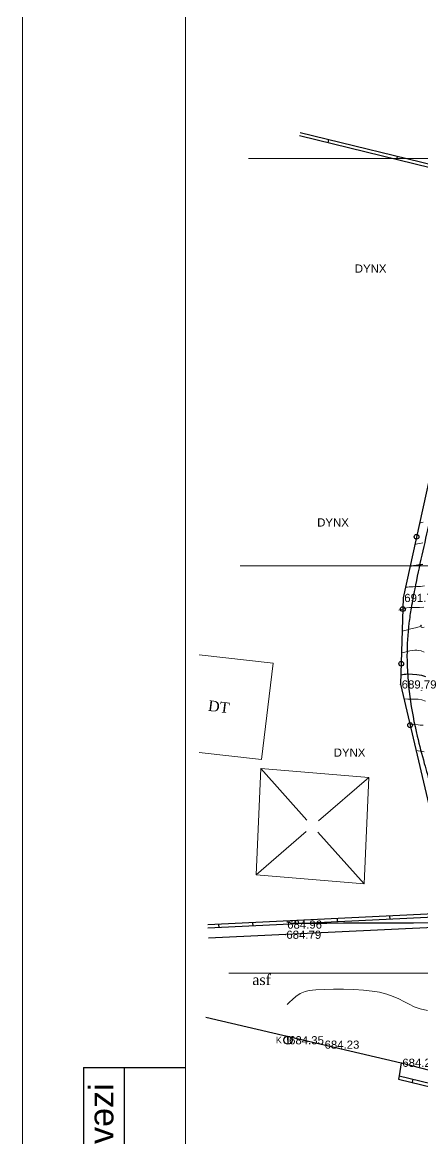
# Model space of a CAD drawing. Header units: feet. Extents: x 3381 to 684025, y 675186 to 4375940.
# Drawn here: x 682023.4 to 682072.5, y 4375644 to 4375781 of the extents above; entities that cross this region are included whole.
import ezdxf
from ezdxf.enums import TextEntityAlignment as Align

# ---------------------------------------------------------------- set-up
doc = ezdxf.new("R2010")
doc.units = ezdxf.units.FT
doc.header["$MEASUREMENT"] = 0
doc.header["$PDMODE"] = 34
doc.header["$PDSIZE"] = 0.01
doc.linetypes.add('ACAD_ISO03W100', pattern=[30, 12, -18])
doc.layers.get('0').update_dxf_attribs({"linetype": 'CONTINUOUS'})
for name, color, linetype in [('0_Point_Height', 2, 'CONTINUOUS'), ('0_Point_Point', 7, 'CONTINUOUS'), ('Lep-Stolb', 7, 'CONTINUOUS'), ('Lines', 7, 'CONTINUOUS'), ('polygon', 5, 'CONTINUOUS'), ('Yazilar', 7, 'CONTINUOUS')]:
    doc.layers.add(name, color=color, linetype=linetype)
for name, color, linetype, lineweight in [('ANA HORIZONTAL', 24, 'CONTINUOUS', 30), ('das tikili', 5, 'CONTINUOUS', 0), ('HORIZANTAL', 24, 'CONTINUOUS', 13), ('km setka', 170, 'CONTINUOUS', 15), ('kontur', 5, 'CONTINUOUS', 0), ('rabit xt', 7, 'CONTINUOUS', 13)]:
    doc.layers.add(name, color=color, linetype=linetype, lineweight=lineweight)
doc.styles.add('Arial-300', font='arial.ttf', dxfattribs={"height": 300})
doc.styles.get("Standard").update_dxf_attribs({"font": 'arial.ttf', "height": 2})

msp = doc.modelspace()

# ---------------------------------------------------------------- linework, layer by layer
at = {"linetype": 'Continuous'}
for p, q in [((682082.97653, 4375761.24603, 690.28011), (682057.50259, 4375767.46539)), ((682083.30443, 4375760.75422, 701.736), (682057.40772, 4375767.07681)), ((682060.96812, 4375766.6193), (682060.87802, 4375766.22955)), ((682069.39461, 4375764.562, 228.33678), (682069.30451, 4375764.17225, 228.33678)), ((682074.13843, 4375728.62322, 695.222), (682070.13743, 4375710.39222, 691.756)), ((682070.13743, 4375710.39222, 691.756), (682069.82443, 4375699.77122, 689.787)), ((682069.82443, 4375699.77122, 689.787), (682075.65847, 4375674.78961, 686.459)), ((682075.70205, 4375671.68401, 676.34821), (682046.17689, 4375670.24997)), ((682076.10743, 4375671.30322, 685.19), (682046.1963, 4375669.85045)), ((682068.47915, 4375671.33319), (682068.49547, 4375670.93351)), ((682047.5047, 4375670.31447), (682047.52102, 4375669.91479)), ((682051.66886, 4375670.51672), (682051.68518, 4375670.11704)), ((682056.90746, 4375670.77116), (682056.92378, 4375670.37148)), ((682062.02991, 4375671.01995), (682062.04623, 4375670.62027)), ((682069.89643, 4375653.33722, 684.227), (682069.63455, 4375651.72571, 684.355)), ((682069.63455, 4375651.72571, 684.355), (682069.5702, 4375651.32971, 640.68152)), ((682071.31249, 4375651.31859), (682071.23219, 4375650.92647))]:
    msp.add_line(p, q, dxfattribs=at)
at = {"color": 30, "linetype": 'Continuous'}
msp.add_line((682075.79643, 4375670.02722, 684.841), (682046.27047, 4375668.63849), dxfattribs=at)
for p, q in [((682030.90846, 4375652.72956, 716.5), (682030.90846, 4375567.72956, 716.5)), ((682030.90846, 4375652.72956, 716.5), (682043.40846, 4375652.72956, 716.5)), ((682030.90846, 4375652.72956, 716.5), (682043.40846, 4375652.72956, 716.5)), ((682030.90846, 4375652.72956, 716.5), (682043.40846, 4375652.72956, 716.5)), ((682030.90846, 4375652.72956, 716.5), (682043.40846, 4375652.72956, 716.5)), ((682035.90846, 4375652.72956, 716.5), (682035.90846, 4375567.72956, 716.5))]:
    msp.add_line(p, q)
at = {"color": 30, "linetype": 'Continuous', "elevation": 684.227}
msp.add_lwpolyline([(682045.94082, 4375658.91841), (682069.89643, 4375653.33722), (682092.02643, 4375647.58122), (682110.96543, 4375643.00722), (682122.76343, 4375640.00922), (682163.72143, 4375629.81622), (682179.23343, 4375626.32322), (682180.24943, 4375629.21422), (682190.93143, 4375625.03222), (682203.36643, 4375619.01222), (682224.08038, 4375606.20914)], dxfattribs=at)
at = {"linetype": 'Continuous', "elevation": 684.355}
for points in [[(682069.5702, 4375651.32971), (682092.84382, 4375645.68282), (682147.73427, 4375631.9767), (682180.15965, 4375624.19023), (682181.02761, 4375626.79158), (682203.94143, 4375615.69545), (682221.55606, 4375602.0407)], [(682069.63455, 4375651.72571), (682092.93943, 4375646.07122), (682147.82943, 4375632.36522), (682179.89632, 4375624.66483), (682180.79225, 4375627.34999), (682204.15343, 4375616.03722), (682221.80112, 4375602.35683)]]:
    msp.add_lwpolyline(points, dxfattribs=at)
at = {"linetype": 'Continuous'}
for centre in [(682071.78151, 4375717.88366, 693.18024), (682070.09667, 4375709.00913, 691.49959), (682069.89891, 4375702.2985, 690.25552), (682070.99444, 4375694.76119, 689.11957)]:
    msp.add_circle(centre, 0.29093, dxfattribs=at)
msp.add_open_spline([(682144.2371, 4375847.69828), (682140.29707, 4375843.93476), (682139.76844, 4375843.8841), (682138.1795, 4375843.72455), (682137.11618, 4375843.60815), (682134.16459, 4375843.20137), (682132.28721, 4375842.84728), (682129.50944, 4375841.96905), (682128.55818, 4375841.59843), (682127.06742, 4375840.86053), (682126.50774, 4375840.54444), (682125.34719, 4375839.7892), (682124.75925, 4375839.34203), (682123.64409, 4375838.3926), (682123.11455, 4375837.88911), (682121.87222, 4375836.61759), (682121.1822, 4375835.83127), (682120.07163, 4375834.51295), (682119.63766, 4375833.98302), (682118.78112, 4375832.9366), (682118.35626, 4375832.41599), (682117.09011, 4375830.86076), (682116.25725, 4375829.83274), (682113.77786, 4375826.76516), (682112.15055, 4375824.74214), (682109.24161, 4375821.14688), (682107.96531, 4375819.57649), (682105.9296, 4375817.09787), (682105.18796, 4375816.20007), (682103.7552, 4375814.47859), (682103.06621, 4375813.65622), (682101.83801, 4375812.20181), (682101.3039, 4375811.57299), (682099.93488, 4375809.97161), (682099.06121, 4375808.96653), (682097.6296, 4375807.02532), (682097.04287, 4375806.11502), (682096.27726, 4375804.46159), (682096.02846, 4375803.75824), (682095.7949, 4375802.63578), (682095.74076, 4375802.24251), (682095.6925, 4375801.44855), (682095.69769, 4375801.05288), (682095.81731, 4375799.45328), (682096.13245, 4375798.28), (682096.84504, 4375796.43621), (682097.18126, 4375795.72893), (682097.90715, 4375794.39278), (682098.29835, 4375793.76113), (682099.58602, 4375791.83852), (682100.53351, 4375790.64489), (682101.99756, 4375788.71109), (682102.54847, 4375787.96048), (682103.54946, 4375786.42926), (682103.99705, 4375785.65223), (682104.66704, 4375784.18163), (682104.90856, 4375783.49474), (682105.2539, 4375782.05931), (682105.35849, 4375781.31761), (682105.43659, 4375779.72053), (682105.39002, 4375778.86657), (682105.12613, 4375777.18655), (682104.9097, 4375776.35567), (682104.11395, 4375774.12164), (682103.3823, 4375772.76934), (682101.90954, 4375770.62195), (682101.25568, 4375769.79366), (682099.8649, 4375768.18612), (682099.12595, 4375767.40306), (682097.6244, 4375765.85115), (682096.86272, 4375765.08242), (682095.54027, 4375763.69749), (682094.97594, 4375763.08956), (682093.88113, 4375761.83702), (682093.35256, 4375761.19774), (682091.81294, 4375759.25084), (682090.84789, 4375757.91422), (682089.14861, 4375755.4504), (682088.40069, 4375754.32901), (682086.93143, 4375752.06003), (682086.21268, 4375750.91376), (682084.11186, 4375747.43948), (682082.7852, 4375745.07599), (682080.38948, 4375740.38692), (682079.31023, 4375738.06646), (682077.64653, 4375734.04156), (682077.01015, 4375732.35781), (682075.85186, 4375728.9521), (682075.32971, 4375727.23479), (682074.31638, 4375723.60658), (682073.83398, 4375721.69403), (682073.05055, 4375718.40156), (682072.73537, 4375717.0245), (682072.12211, 4375714.25992), (682071.8269, 4375712.87189), (682071.40237, 4375710.69926), (682071.25651, 4375709.92443), (682071.01815, 4375708.52395), (682070.92279, 4375707.90521), (682070.6827, 4375705.94091), (682070.60708, 4375704.59715), (682070.60955, 4375701.5807), (682070.73105, 4375699.90873), (682071.17097, 4375696.61696), (682071.48729, 4375694.99789), (682072.12733, 4375692.28219), (682072.4207, 4375691.17378), (682072.98571, 4375689.17575), (682073.25166, 4375688.28289), (682073.74463, 4375686.66938), (682073.9706, 4375685.93864), (682074.46629, 4375684.46529), (682074.73554, 4375683.7249), (682075.19132, 4375682.63384), (682075.34793, 4375682.28101), (682075.85045, 4375681.22715), (682076.21174, 4375680.56605), (682076.89272, 4375679.29623), (682077.21256, 4375678.68703), (682077.61114, 4375677.78522), (682077.73215, 4375677.48084), (682077.91917, 4375676.92728), (682077.98956, 4375676.67996), (682078.11248, 4375676.15587), (682078.16452, 4375675.88265), (682078.29851, 4375675.04651), (682078.36116, 4375674.45563), (682076.17623, 4375670.04245)], degree=3, knots=[0, 0, 0, 0, 1.504182486, 1.504182486, 4.512547458, 4.512547458, 9.897023188, 9.897023188, 12.795834284, 12.795834284, 14.604058636, 14.604058636, 16.662244417, 16.662244417, 18.720430198, 18.720430198, 21.692209527, 21.692209527, 23.690537242, 23.690537242, 25.688864957, 25.688864957, 29.685520387, 29.685520387, 37.678831247, 37.678831247, 43.858623341, 43.858623341, 47.33872292, 47.33872292, 50.479181437, 50.479181437, 52.8430932, 52.8430932, 56.452421889, 56.452421889, 59.343352979, 59.343352979, 61.301716759, 61.301716759, 62.310714488, 62.310714488, 63.319712218, 63.319712218, 66.42673932, 66.42673932, 68.501770484, 68.501770484, 70.576801647, 70.576801647, 75.092259169, 75.092259169, 77.984383236, 77.984383236, 80.876507304, 80.876507304, 83.368148145, 83.368148145, 85.859788986, 85.859788986, 88.693845555, 88.693845555, 91.527902125, 91.527902125, 96.504403727, 96.504403727, 99.813747807, 99.813747807, 103.123091888, 103.123091888, 106.359907141, 106.359907141, 108.778681653, 108.778681653, 111.197456165, 111.197456165, 116.03500519, 116.03500519, 120.025858039, 120.025858039, 124.016710888, 124.016710888, 131.998416585, 131.998416585, 139.538843376, 139.538843376, 144.840516332, 144.840516332, 150.142189289, 150.142189289, 155.992549, 155.992549, 160.212599264, 160.212599264, 164.432649528, 164.432649528, 166.777540073, 166.777540073, 168.58402847, 168.58402847, 172.423704811, 172.423704811, 177.221178922, 177.221178922, 182.018653032, 182.018653032, 185.384545714, 185.384545714, 188.140377374, 188.140377374, 190.397290524, 190.397290524, 192.654203675, 192.654203675, 193.735889782, 193.735889782, 195.899261998, 195.899261998, 198.062634214, 198.062634214, 199.19008418, 199.19008418, 200.13488005, 200.13488005, 201.079675919, 201.079675919, 202.923932971, 202.923932971, 202.923932971, 202.923932971], dxfattribs=at)
at = {"layer": '0_Point_Point'}
for p in [(682070.13743, 4375710.39222, 691.756), (682072.32943, 4375707.01422, 691.028), (682069.82443, 4375699.77122, 689.787), (682072.39343, 4375699.03422, 689.689), (682055.77643, 4375670.30222, 684.956), (682055.67543, 4375669.05422, 684.792), (682056.00943, 4375656.10322, 684.351), (682060.36043, 4375655.56422, 684.227), (682069.89643, 4375653.33722, 684.277)]:
    msp.add_point(p, dxfattribs=at)
at = {"layer": 'ANA HORIZONTAL', "color": 32, "lineweight": 30}
for points, elevation in [([(682070.99627, 4375714.30563), (682071.04552, 4375714.31236), (682071.16618, 4375714.32907), (682071.38815, 4375714.36008), (682071.72025, 4375714.40639), (682072.10694, 4375714.45918), (682072.34989, 4375714.48932), (682072.54771, 4375714.49906)], 692.5), ([(682069.85829, 4375700.92017), (682070.05533, 4375700.97772), (682070.25438, 4375701.01438), (682070.45752, 4375701.02944), (682070.82051, 4375701.04331), (682071.29434, 4375701.03698), (682071.83002, 4375700.99144), (682072.37856, 4375700.88768), (682072.88962, 4375700.71963)], 690), ([(682073.18633, 4375670.48051), (682071.42705, 4375670.47337), (682069.40342, 4375670.46581), (682067.22106, 4375670.45819), (682064.98556, 4375670.45088), (682062.80251, 4375670.44423), (682060.77753, 4375670.43862), (682059.01621, 4375670.4344), (682057.62414, 4375670.43194), (682056.70693, 4375670.43161), (682056.37018, 4375670.43376), (682056.27931, 4375670.49326), (682056.20488, 4375670.54804), (682056.12409, 4375670.55328), (682056.05544, 4375670.55264), (682055.96572, 4375670.56798), (682055.90438, 4375670.57062), (682055.86935, 4375670.56163)], 685)]:
    msp.add_lwpolyline(points, dxfattribs=dict(at, elevation=elevation))
at = {"layer": 'das tikili', "color": 0, "lineweight": 20}
for p, q in [((682045.09511, 4375703.38706, 689.594), (682054.17713, 4375702.36294, 689.594)), ((682054.17713, 4375702.36294, 689.594), (682052.77357, 4375690.54829, 689.594)), ((682052.67564, 4375689.42129, 689.594), (682052.10854, 4375676.40328, 689.594)), ((682052.67564, 4375689.42129, 689.594), (682065.90859, 4375688.31994, 689.594)), ((682065.90859, 4375688.31994, 689.594), (682065.34149, 4375675.30194, 689.594))]:
    msp.add_line(p, q, dxfattribs=at)
at = {"layer": 'das tikili', "color": 0, "lineweight": 20, "elevation": 689.594}
for points in [[(682052.77357, 4375690.54829), (682045.09511, 4375691.41413)], [(682058.34081, 4375683.106), (682052.67564, 4375689.42129)], [(682059.76543, 4375683.01518), (682065.90859, 4375688.31994)], [(682052.10854, 4375676.40328), (682058.2517, 4375681.70804)], [(682052.10854, 4375676.40328), (682065.34149, 4375675.30194), (682059.67632, 4375681.61723)]]:
    msp.add_lwpolyline(points, dxfattribs=at)
at = {"layer": 'HORIZANTAL', "color": 32, "linetype": 'Continuous', "lineweight": 13}
for points, elevation in [([(682072.15063, 4375719.56558), (682072.18694, 4375719.57143), (682072.26561, 4375719.58855), (682072.39802, 4375719.62341), (682072.59955, 4375719.67463)], 693.5), ([(682071.57345, 4375716.93561), (682071.62082, 4375716.94307), (682071.72593, 4375716.96463), (682071.90621, 4375717.00821), (682072.17959, 4375717.07231), (682072.55455, 4375717.13)], 693), ([(682070.41909, 4375711.67565), (682070.43946, 4375711.67851), (682070.48411, 4375711.68521), (682070.56095, 4375711.69709), (682070.6819, 4375711.71469), (682070.86302, 4375711.7359), (682071.05576, 4375711.74472), (682071.37443, 4375711.75299), (682071.78585, 4375711.76806), (682072.25681, 4375711.79728), (682072.75413, 4375711.84802)], 692), ([(682069.93777, 4375703.61722), (682070.32549, 4375703.72192), (682070.64163, 4375703.81374), (682070.93731, 4375703.88615), (682071.26364, 4375703.93259), (682071.57104, 4375703.95677), (682071.81559, 4375703.96038), (682072.05693, 4375703.93382), (682072.35466, 4375703.86752), (682072.71787, 4375703.7137)], 690.5), ([(682070.24219, 4375697.98234), (682070.70015, 4375697.94677), (682071.18988, 4375697.94522), (682071.58212, 4375697.96192), (682071.96975, 4375697.94912), (682072.44565, 4375697.8591), (682072.86042, 4375697.71744)], 689.5), ([(682070.96621, 4375694.88205), (682071.48046, 4375694.83816), (682071.99215, 4375694.78978), (682072.22581, 4375694.76828), (682072.40791, 4375694.77133), (682072.58379, 4375694.7503)], 689), ([(682072.70253, 4375691.49221), (682072.2144, 4375691.56983), (682071.72561, 4375691.63028)], 688.5), ([(682073.12196, 4375659.75334), (682072.22923, 4375659.93629), (682071.50864, 4375660.19952), (682070.85715, 4375660.50382), (682070.23441, 4375660.8307), (682069.60004, 4375661.16172), (682068.9137, 4375661.47839), (682068.13503, 4375661.76225), (682067.22367, 4375661.99484), (682066.33754, 4375662.13277), (682065.26506, 4375662.23519), (682064.07238, 4375662.30359), (682062.82566, 4375662.33945), (682061.59105, 4375662.34424), (682060.43469, 4375662.31945), (682059.42275, 4375662.26656), (682058.62137, 4375662.18705), (682058.0967, 4375662.0824), (682057.49515, 4375661.81535), (682056.99085, 4375661.46924), (682056.5673, 4375661.0963), (682056.20804, 4375660.74879), (682055.89658, 4375660.47896)], 684.5)]:
    msp.add_lwpolyline(points, dxfattribs=dict(at, elevation=elevation))
at = {"layer": 'HORIZANTAL', "color": 16, "linetype": 'Continuous', "lineweight": 20}
for points, elevation in [([(682069.59678, 4375708.88295), (682069.61972, 4375708.88887), (682069.67004, 4375708.90197), (682069.75664, 4375708.92461), (682069.8929, 4375708.95993), (682070.09673, 4375709.01133), (682070.32483, 4375709.07532), (682070.58494, 4375709.14552), (682070.90824, 4375709.20436), (682071.22951, 4375709.22047), (682071.63882, 4375709.21541), (682072.12634, 4375709.21544), (682072.6822, 4375709.24683)], 691.5), ([(682070.01725, 4375706.31428), (682070.5037, 4375706.43243), (682071.09379, 4375706.57321), (682071.66622, 4375706.70857), (682072.0997, 4375706.81046), (682072.27291, 4375706.85081), (682072.33077, 4375706.84735), (682072.40474, 4375706.80676), (682072.51528, 4375706.75909), (682072.7255, 4375706.79385)], 691)]:
    msp.add_lwpolyline(points, dxfattribs=dict(at, elevation=elevation))
at = {"layer": 'km setka', "flags": 128}
for points in [[(682051.17762, 4375764.31584), (682200.24997, 4375764.31584)], [(682050.15585, 4375714.31584), (682288.92597, 4375714.31584)], [(682048.77293, 4375664.31584), (682272.78297, 4375664.31584)]]:
    msp.add_lwpolyline(points, dxfattribs=at)
at = {"layer": 'Lines', "linetype": 'ByBlock'}
msp.add_line((682031.31957, 4375652.72956, 716.5), (682043.40846, 4375652.72956, 716.5), dxfattribs=at)
msp.add_line((682031.31957, 4375652.72956, 716.5), (682043.40846, 4375652.72956, 716.5), dxfattribs=at)
at = {"layer": 'polygon', "color": 6}
for p, q in [((682056.00943, 4375656.10322, 684.351), (682056.00943, 4375656.60322, 684.351)), ((682056.00943, 4375656.60322, 684.351), (682056.00943, 4375655.60322, 684.351))]:
    msp.add_line(p, q, dxfattribs=at)
msp.add_circle((682056.00943, 4375656.10322, 684.351), 0.5, dxfattribs=at)
at = {"layer": 'rabit xt', "color": 7, "lineweight": 20, "ltscale": 0.3, "elevation": 716.5}
msp.add_lwpolyline([(682023.42096, 4375859.72956), (682023.42096, 4375562.72956), (682443.42096, 4375562.72956)], dxfattribs=at)
msp.add_lwpolyline([(682043.42096, 4375854.72956), (682438.42096, 4375854.72956), (682438.42096, 4375567.72956), (682043.42096, 4375567.72956)], close=True, dxfattribs=at)

# ---------------------------------------------------------------- texts
at = {"insert": (682031.594, 4375626.51407, 716.5), "char_height": 3, "width": 39.360034, "attachment_point": 1, "rotation": 90, "style": 'Arial-300'}
msp.add_mtext(' {\\fArial|b0|i0|c238|p34; inv.}№{\\fArial|b0|i0|c238|p34; əvəzi}', dxfattribs=at)
at = {"layer": '0_Point_Height', "color": 0}
for s, p in [('691.76', (682070.27338, 4375709.87811, 691.756)), ('689.79', (682069.96038, 4375699.25711, 689.787)), ('684.96', (682055.91238, 4375669.78811, 684.956)), ('684.79', (682055.81138, 4375668.54011, 684.792)), ('684.35', (682056.14538, 4375655.58911, 684.351)), ('684.23', (682060.49638, 4375655.05011, 684.227)), ('684.28', (682070.03238, 4375652.82311, 684.277))]:
    msp.add_text(s, height=1, dxfattribs=at).set_placement(p)
at = {"layer": 'kontur', "color": 0, "linetype": 'ACAD_ISO03W100', "lineweight": 0, "ltscale": 0.35, "char_height": 1, "attachment_point": 1}
for insert in [(682064.20917, 4375751.29856), (682059.59217, 4375720.13845), (682061.62234, 4375691.89562)]:
    msp.add_mtext_dynamic_manual_height_columns('DYNX', width=10.6101581, gutter_width=12.5, heights=[0], dxfattribs=dict(at, insert=insert))
at = {"layer": 'Lep-Stolb', "color": 6}
msp.add_text('K', height=0.8, dxfattribs=at).set_placement((682054.88177, 4375656.11029, 684.351), align=Align.MIDDLE_CENTER)
at = {"layer": 'Yazilar', "insert": (682046.30568, 4375697.82321), "char_height": 1.3, "width": 0.1058769, "attachment_point": 1, "rotation": 352.9279258}
msp.add_mtext('{\\fTimes New Roman|b0|i0|c0|p18;DT}', dxfattribs=at)
at = {"layer": 'Yazilar', "color": 30, "insert": (682051.63189, 4375664.17177), "char_height": 1.3, "width": 0.1058769, "attachment_point": 1, "rotation": 359.7511761}
msp.add_mtext('{\\fTimes New Roman|b0|i0|c0|p18;asf}', dxfattribs=at)

doc.saveas('drawing.dxf')
